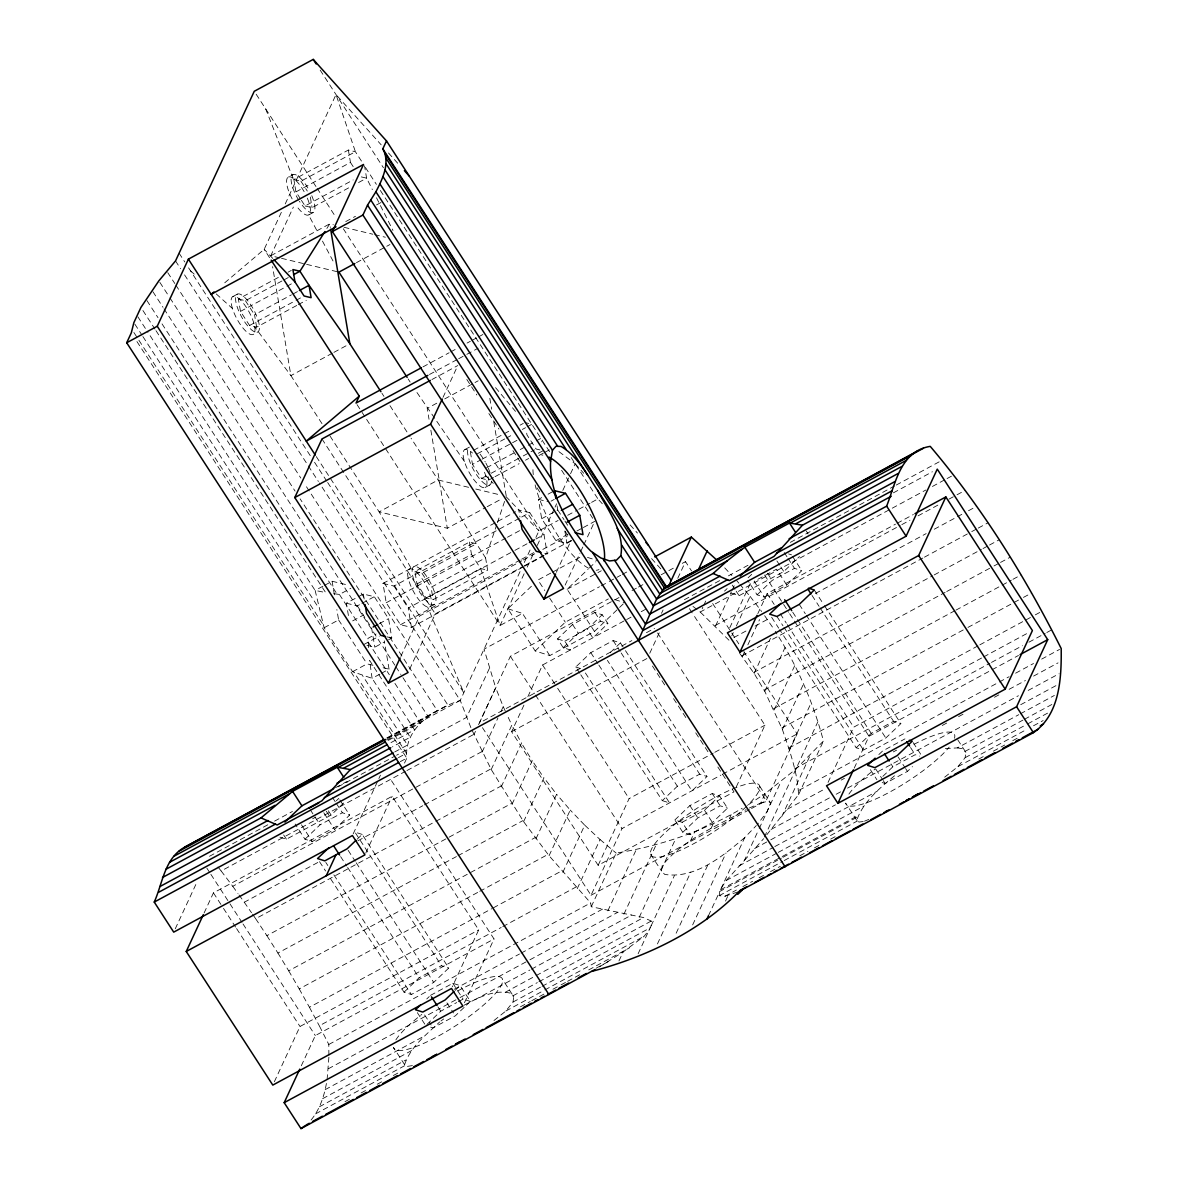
<?xml version="1.0" encoding="UTF-8"?>
<svg xmlns="http://www.w3.org/2000/svg" width="1188" height="1188" viewBox="0 0 1188 1188"><rect width="100%" height="100%" fill="white"/><g stroke="black" fill="none" stroke-linecap="round" stroke-linejoin="round"><path stroke-width="0.75" stroke-dasharray="5 3.75" d="M638.119 953.771L651.143 925.779L651.247 921.042L643.51 917.552L591.253 906.741L590.644 902.925L549.064 855.716L523.611 821.65L491.223 769.527L471.591 729.313M327.086 1079.654L328.898 1057.038M766.809 834.733L798.544 794.683C797.668 772.393 789.545 750.593 782.387 729.477L764.76 691.253L754.142 673.462L739.575 653.148M737.763 891.98L725.007 896.227L719.186 895.693L719.72 891.49L744.698 837.629L756.325 825.556M944.683 777.175L957.944 766.616L965.146 757.677L965.859 752.301L956.578 737.986M493.985 1020.522L505.836 1011.033L513.008 1002.048L513.751 996.717L502.613 979.521M744.698 837.629C722.601 856.147 695.381 879.12 664.716 874.413L661.464 870.967L662.206 865.651C683.442 838.98 717.255 826.18 746.168 809.622M311.108 1119.972C320.136 1109.028 324.532 1095.128 326.774 1081.318M759.711 786.233L770.581 802.999L766.988 811.805L757.573 824.22M863.216 821.517L858.939 822.066L856.726 820.269C863.602 800.534 881.689 786.694 897.148 773.551M412.414 1065.577L406.816 1066.482L404.618 1064.671C410.38 1046.806 426.507 1034.585 439.619 1021.977M496.822 524.457L485.58 557.811L487.659 570.195L433.145 599.658L426.106 597.965L417.003 583.902L414.924 571.532L469.423 542.055L476.462 543.748L485.58 557.811L431.066 587.288L433.145 599.658M497.401 522.705L505.687 498.128M749.346 807.989L760.721 803.088L765.072 793.673L795.96 769.022L823.447 741.03C813.305 702.227 796.91 665.117 775.259 631.348M281.348 212.325L264.167 249.332L222.319 284.853M285.254 203.905L336.011 94.565L381.185 144.832M279.744 257.9L270.775 255.747L293.377 207.054M175.275 928.778L197.074 881.823M443.02 397.356L457.009 367.226M204.113 912.963L213.439 892.871L392.144 796.272L478.705 929.877L452.272 986.812M400.891 656.296L419.572 616.037L521.74 560.825M409.652 669.156L435.298 613.899L522.601 566.706M353.192 833.857L378.111 780.189M378.883 778.511L380.442 775.155M404.499 763.082L406.801 758.137C403.861 727.457 435.001 708.776 460.246 700.43L521.19 569.141M365.726 853.192L392.144 796.272M274.354 1081.733L300 1026.491L478.705 929.877M524.279 562.473L531.244 547.475M535.892 537.466L538.981 530.798L558.108 520.463M524.116 573.774L500.118 625.467L366.112 418.621M527.205 567.107L534.169 552.108M537.258 545.441L554.291 508.761M555.063 507.098L556.608 503.757M562.8 490.421L569.765 475.423M570.537 473.76L575.185 463.766L557.38 450.475M301.307 1065.77L315.325 1035.58L494.03 938.98L389.575 777.754M473.893 734.733L475.452 731.377M478.556 724.665L495.693 687.748L484.051 649.153L599.524 586.724M619.022 597.549L510.38 656.281L479.417 722.972L631.853 640.584M556.34 572.289L571.116 540.481L545.247 554.469M482.105 752.093L497.935 717.983M500.95 711.493L503.222 706.608L495.693 687.748M565.132 585.105L579.922 553.237M580.694 551.559L583.026 546.525M583.813 544.846L593.926 523.047M491.223 769.527L511.835 725.111L507.128 715.028M717.864 767.032L733.976 791.891L598.158 865.31L511.612 731.689L523.982 705.019M527.858 696.673L542.56 664.998L625.022 620.418M501.188 786.961L521.517 743.198L511.835 725.111M511.998 804.365L532.239 760.78L521.517 743.198M523.611 821.65L543.956 777.828L532.239 760.78M535.981 838.787L556.637 794.282L543.956 777.828M464.449 1002.717L494.03 938.98M661.508 613.305L663.067 609.964M677.769 578.289L685.506 561.612L691.535 570.923M549.064 855.716L570.24 810.082L556.637 794.282M649.747 653.266L659.8 631.6M562.83 872.363L584.734 825.185L570.24 810.082M728.972 640.213L700.519 612.31L702.851 607.276M703.623 605.598L706.741 598.886M577.234 888.698L600.059 839.545L584.734 825.185M598.158 865.31L629.12 798.603L713.201 753.162M715.518 626.002L731.348 591.906M732.105 590.273L735.12 583.783M482.432 727.635L591.03 895.277L621.992 828.571L720.908 775.111M591.253 906.741L616.156 853.088C660.424 846.005 703.638 831.258 742.188 808.271M729.759 627.784L750.771 582.491M731.778 635.862L733.308 632.565M736.367 625.987L750.103 596.391L740.005 584.496M607.84 910.825L636.367 849.375M757.825 613.647L767.151 593.555L895.485 524.175M742.381 656.622L744.728 651.573M747.846 644.846L759.578 619.587M623.908 914.225L656.251 844.549M618.963 960.944L623.151 951.944L644.163 936.248L649.346 929.64M639.218 917.329L675.734 838.639M754.142 673.462L770.477 638.268M651.143 925.779L674.383 875.63M690.406 841.089L694.757 831.674M764.76 691.253L785.09 647.43M657.439 943.94L690.837 872.007M710.959 828.66L713.275 823.67M736.293 786.887L764.938 725.185L693.48 614.879M774.175 709.934L794.831 665.443M676.15 933.233L708.078 864.433M729.551 818.176L731.199 814.641M782.387 729.477L803.563 683.857M692.649 924.903L726.046 852.969M789.367 749.806L811.255 702.628M751.559 808.493L766.156 800.593L797.118 733.902L743.822 651.633M725.541 901.083L728.318 895.084M721.368 887.956L726.21 880.516L744.386 860.468L758.404 830.264M759.191 828.585L780.917 781.793M764.389 837.035L817.893 721.71M781.63 816.869L810.157 755.42M798.544 794.683L823.447 741.03M828.051 782.417L853.697 727.16L982.045 657.781M854.231 768.131L869.022 736.263L1018.487 655.464M489.308 668.577L466.542 717.433L396.584 755.226M708.434 915.77L719.72 891.49L781.348 858.182M326.863 228.452L329.744 223.864L333.338 224.725M744.386 860.468L763.617 838.698M623.24 603.92L594.46 631.437L549.792 655.583L535.194 650.965L507.87 608.776L531.407 586.263M336.338 800.771L338.847 798.366M304.989 839.218L320.032 824.828L342.367 812.755L349.658 815.072L334.615 829.447L312.281 841.535L304.989 839.218L295.159 824.041M594.46 631.437L567.121 589.248L588.06 569.23M589.367 567.983L595.901 561.731M279.937 837.154L286.427 839.218L331.096 815.057L345.352 801.44M535.194 650.965L565.28 622.2L608.36 598.915M557.528 638.892L564.835 641.208L570.522 649.999L563.231 647.683L557.528 638.892L572.571 624.517L594.921 612.429L602.212 614.745L607.9 623.537L592.857 637.926L587.169 629.135L602.212 614.745M357.172 839.203L362.192 834.407L448.752 968.027L433.709 982.402L411.36 994.49L404.069 992.173L329.596 877.204M563.231 647.683L578.274 633.308L600.608 621.22L607.9 623.537M579.789 673.24L575.749 667.017L590.792 652.643L613.142 640.57L620.433 642.871L624.457 649.094M610.409 652.464L620.433 642.871M724.517 591.075L727.13 588.565M748.098 577.799L751.87 574.19M757.098 594.817L772.141 580.427L794.49 568.354L801.781 570.671L786.738 585.045L764.404 597.119L757.098 594.817L747.787 580.427M730.991 593.124L739.099 595.693L783.783 571.532L799.479 556.519M404.069 992.173L419.112 977.783L441.461 965.71L448.752 968.027M426.744 998.96L429.254 996.569M455.123 990.391L460.142 985.609L470.389 1001.425L465.369 1006.221M426.967 1024.383L440.748 1011.196L456.712 1002.568M580.784 674.799L662.31 800.638L677.353 786.248L699.687 774.175L706.994 776.492L691.951 790.866L607.395 660.365M464.122 1007.424L455.346 1015.814L433.011 1027.887L427.175 1026.046M674.843 819.972L689.886 805.598L712.221 793.525L719.512 795.826L727.487 808.137L712.444 822.512L690.109 834.6L682.818 832.283L674.843 819.972L682.135 822.289L690.109 834.6M682.135 822.289L704.469 810.216L719.512 795.826M682.818 832.283L697.861 817.893L720.195 805.82L727.487 808.137M856.192 747.772L871.235 733.382L893.569 721.309L900.86 723.611L885.817 738L863.483 750.074L856.192 747.772L779.699 629.685M878.853 754.558L882.625 750.965L904.959 738.891M882.833 776.373L892.871 766.78L915.206 754.707L919.586 756.103M882.194 782.55L885.119 783.486L907.454 771.398L912.473 766.616M440.971 1020.982L443.673 1018.962M599.48 966.869L623.151 951.944M748.485 804.632L765.072 793.673M464.033 1005.256C478.051 997.831 494.149 989.173 510.409 993.153L513.751 996.717M292.114 198.886A21.488 7.009 61.6 0 1 288.446 177.012L292.916 174.606M300.505 198.916L295.946 191.892L293.867 179.507L348.381 150.044L355.405 151.737L362.696 162.994M293.867 179.507L300.906 181.2L355.405 151.737L336.011 94.565M295.946 191.892L350.46 162.429L348.381 150.044M301.41 200.327L305.064 205.955L353.148 179.952M305.064 205.955L312.102 207.648L350.564 186.843M358.583 182.507L366.602 178.17L364.523 165.8M311.776 195.693A21.488 7.009 61.6 0 1 313.053 212.548L308.598 214.969L318.132 232.937M270.775 255.747L329.744 223.864L330.353 227.502M345.753 221.562L355.479 216.305M376.566 204.9L383.041 201.396M232.967 296.525L237.437 294.104M296.703 305.494L256.623 327.146L249.584 325.467L240.481 311.404L238.402 299.02L278.467 277.353M288.09 272.156L291.298 270.433M238.402 299.02L245.426 300.713L282.298 280.784M283.902 279.923L288.714 277.309M240.481 311.404L285.358 287.14M286.961 286.263L291.773 283.665M256.623 327.146L254.544 314.775L291.416 294.847M293.02 293.985L297.832 291.387M356.459 262.652L385.15 247.134M386.753 246.272L389.931 244.55M249.584 325.467L294.476 301.203M296.079 300.326L302.48 296.866M298.292 304.618L306.311 300.282M216.216 293.911L232.462 308.524A21.488 7.009 61.6 0 0 253.118 334.481L257.588 332.061A21.488 7.009 61.6 0 0 248.025 301.084A21.488 7.009 61.6 0 0 236.932 306.103A21.488 7.009 61.6 0 0 257.588 332.061M332.328 353.222L290.897 375.616L254.692 326.878M333.917 352.361L348.262 344.609M422.987 366.884L449.109 352.762M450.727 351.886L457.261 348.351M467.062 343.065L470.329 341.298M471.963 340.407L476.848 337.763M478.482 336.887L483.382 334.229M429.492 374.487L457.068 359.593M458.687 358.717L465.176 355.212M466.795 354.336L478.14 348.203M431.927 379.536L457.796 365.548M436.753 403.207L427.19 408.375L429.031 419.275M444.728 398.901L473.418 383.382M475.007 382.521L478.2 380.799M464.968 449.51L469.438 447.104A21.488 7.009 61.6 0 0 475.928 473.789A21.488 7.009 61.6 0 0 491.446 481.066M473.611 450.282L510.484 430.353M520.092 425.156L523.299 423.418M477.442 453.712L504.692 438.966M506.296 438.105L512.696 434.645M522.319 429.447L525.527 427.71M527.13 426.834L531.942 424.235L524.903 422.557M493.436 477.546L488.624 480.145L481.586 478.452L472.482 464.389L480.487 460.053M482.09 459.192L510.944 443.584M512.548 442.723L517.359 440.124M486.545 467.775L513.795 453.044M520.21 449.569L526.626 446.109M528.229 445.233L534.645 441.773M536.248 440.911L541.045 438.313L541.639 441.847M481.586 478.452L489.605 474.116M491.208 473.255L521.666 456.786M523.269 455.925L534.496 449.851M495.04 476.67L519.082 463.676M525.497 460.216L528.705 458.479M538.312 453.281L543.124 450.683L536.085 448.99L526.982 434.927L526.091 429.625M543.302 453.148L538.535 455.732A64.479 21.042 61.6 0 1 542.871 455.123M544.891 452.301L549.658 449.717M485.12 487.466L489.59 485.06M322.854 586.263L315.132 590.436L324.131 627.739L352.598 671.695L372.082 678.333L410.231 737.228L392.426 746.851M324.383 585.417L332.105 581.259L348.203 585.12M330.012 436.011L379.15 511.88L447.312 528.244L485.565 507.573M487.154 506.712L501.499 498.96M333.828 593.688L339.426 594.46L350.831 588.298M348.411 615.533L346.347 603.222L363.32 594.045L374.309 596.688L388.55 618.666L391.788 638.001L385.625 641.342M523.002 567.062L411.449 627.383L400.46 624.74L386.219 602.761L382.981 583.427L496.153 522.245M497.772 521.369L515.562 511.761M571.74 540.718L566.914 543.332L555.925 540.689L541.683 518.711L538.446 499.376L541.669 497.638M548.099 494.163L552.925 491.55M346.347 603.222L357.336 605.865L360.424 604.202M361.969 603.37L374.309 596.688M382.981 583.427L393.971 586.07L520.077 517.894M521.695 517.018L529.789 512.652L544.015 534.63L547.267 553.964L544.119 553.207M551.054 501.158L554.261 499.406M414.924 571.532L421.963 573.21L476.462 543.748L438.12 479.997L411.048 438.194M324.131 627.739L338.595 619.928L336.857 609.563M417.003 583.902L471.502 554.44L469.423 542.055M352.673 620.893L363.483 615.057M386.219 602.761L505.865 538.075M507.484 537.214L522.037 529.343M541.683 518.711L557.766 510.023L556.593 502.984M567.671 515.295L577.234 510.127M578.823 509.266L589.991 503.222M591.579 502.361L597.95 498.915L602.836 504.351M426.106 597.965L480.62 568.503L487.659 570.195M379.284 623.67L388.55 618.666M411.449 627.383L408.212 608.048L513.305 551.232M514.909 550.356L527.843 543.361M535.937 538.996L544.015 534.63M368.622 647.623L367.894 638.416L376.047 634.006M429.64 606.979A21.488 7.009 61.6 0 0 420.077 576.002A21.488 7.009 61.6 0 0 408.984 581.021A21.488 7.009 61.6 0 0 429.64 606.979L434.11 604.573A21.488 7.009 61.6 0 0 424.547 573.596A21.488 7.009 61.6 0 0 413.454 578.615A21.488 7.009 61.6 0 0 434.11 604.573M363.825 644.535L379.254 636.189M400.46 624.74L520.106 560.053M521.725 559.177L536.263 551.321M555.925 540.689L570.403 532.863M523.359 559.949L534.704 553.801M542.812 549.42L567.136 536.278M576.863 531.021L581.734 528.393M583.353 527.517L594.713 521.369M524.22 565.83L543.629 555.345M366.958 645.292L374.814 647.178L384.08 642.173M524.621 566.201L544.03 555.702M352.598 671.695L367.062 663.869L372.958 665.295M550.712 573.106L537.956 580.011L544.787 590.555M552.316 572.245L581.036 556.726M379.789 674.16L372.082 678.333L369.631 660.469L414.567 729.848L388.921 743.718M381.333 673.329L389.055 669.156L384.303 640.852M549.792 655.583L522.453 613.394L500.118 625.467L480.62 568.503L471.502 554.44M567.121 589.248L601.277 570.789M601.158 585.847L607.662 582.328M609.281 581.452L620.671 575.304M622.289 574.413L628.808 570.908M632.001 590.54L636.857 587.912M638.476 587.035L644.965 583.531M661.181 574.754L674.16 567.745M682.268 563.364L685.506 561.612M564.835 641.208L587.169 629.135M386.783 737.926L437.288 710.632L300.104 498.841M387.823 737.793L448.01 705.256L304.856 484.273M387.436 738.535L428.126 716.527L401.915 676.076M386.902 740.079L460.246 700.43L319.394 482.996M388.328 740.362L420.552 722.943L394.371 682.536M626.64 619.542L631.496 616.928M641.193 611.686L647.653 608.182M394.698 751.974L407.529 745.054L362.578 675.66M335.432 787.718L346.599 781.674L349.643 782.64M209.489 856.281L268.057 824.65M274.562 821.131L292.456 811.463M338.016 786.857L394.951 756.103M684.422 599.673L721.903 579.402M728.422 575.868L747.98 565.295M790.347 542.367L894.638 485.922M896.272 485.046L941.891 460.365M398.411 757.632L406.459 753.281L354.098 672.453M893.391 492.842L932.387 471.755M400.282 761.657L406.801 758.137L136.338 340.629M646.435 632.684L654.543 628.304M312.637 818.784L315.83 817.062M217.968 866.973L221.146 870.967L405.316 771.413M406.949 770.537L473.76 734.407M693.005 606.415L700.163 612.028L925.942 489.976M932.432 486.456L945.425 479.432M947.059 478.556L953.548 475.051M511.612 731.689L647.415 658.271M897.118 523.299L913.364 514.508M221.146 870.967L232.759 886.307L481.897 751.618M715.072 625.571L900.207 525.497M901.826 524.621L909.949 520.225M918.057 515.844L940.792 503.549M948.915 499.153L955.419 495.648M957.038 494.772L965.161 490.377M239.04 894.995L244.268 902.241L320.537 861.003M357.855 840.837L422.765 805.746M424.383 804.87L490.911 768.903M733.857 637.57L746.896 630.531M755.048 626.121L769.705 618.191M815.339 593.525L926.15 533.62M934.303 529.209L962.013 514.241M968.532 510.721L976.67 506.311M252.554 914.211L255.658 918.71L434.229 822.185M435.848 821.309L500.772 786.204M741.817 655.91L922.838 558.048M924.472 557.157L970.121 532.476M971.754 531.6L976.655 528.957M978.288 528.066L988.06 522.779M255.658 918.71L266.884 935.669L511.464 803.459M753.563 672.586L932.565 575.809M934.199 574.933L981.392 549.42M983.025 548.544L987.896 545.901M989.53 545.025L999.301 539.738M266.884 935.669L277.918 953.058L456.415 856.578M458.033 855.687L522.943 820.611M764.151 690.213L945.113 592.381M946.747 591.505L992.381 566.825M994.014 565.948L998.915 563.305M1000.534 562.429L1010.32 557.142M277.918 953.058L288.699 970.834L535.164 837.599M773.581 708.716L954.35 610.988M955.969 610.112L1011.344 580.19M1012.963 579.299L1021.116 574.903M714.805 752.286L764.938 725.185M288.699 970.834L299.228 988.921L478.14 892.188M479.774 891.312L548.084 854.38M781.808 728.036L966.319 628.289M967.953 627.413L1021.829 598.277M1023.462 597.401L1031.63 592.99M722.527 774.22L797.118 733.902M299.228 988.921L309.429 1007.261L491.698 908.731M493.317 907.855L561.672 870.908M788.817 748.113L978.17 645.752M979.803 644.861L1033.679 615.74M1035.312 614.864L1041.831 611.33M983.664 656.905L1027.531 633.189M328.883 1055.241L328.794 1044.475L319.305 1025.793L501.173 927.472M502.791 926.595L575.868 887.094M794.564 768.874L989.856 663.305M991.49 662.414L1022.408 645.708M1028.927 642.188L1045.202 633.382M1046.821 632.506L1051.707 629.863M591.03 895.277L749.94 809.37M328.794 1044.475L590.644 902.925M799.064 790.258L997.697 682.862M999.331 681.986L1009.102 676.715M1015.606 673.18L1033.515 663.513M1041.668 659.102L1059.577 649.42M430.502 995.366L452.836 983.293L460.142 985.609M454.321 989.233L519.483 954.009M521.101 953.132L602.554 909.102M787.377 809.191L824.873 788.921M841.178 780.1L844.445 778.333M893.361 751.9L896.613 750.133M942.277 725.452L947.163 722.809M958.582 716.631L963.468 713.988M994.445 697.252L999.346 694.609M1009.132 689.307L1025.437 680.501M1033.59 676.091L1058.048 662.874M328.334 1068.769L458.39 998.469M460.023 997.578L528.304 960.676M529.922 959.8L617.715 912.339M771.071 829.432L829.655 797.772M836.159 794.252L841.045 791.609M847.549 788.09L1018.428 695.723M1028.184 690.436L1059.102 673.73M458.301 1001.707L463.097 999.123L470.389 1001.425M474.873 999.761L529.848 970.047M531.467 969.17L631.719 914.983M754.603 848.544L769.156 840.688M770.774 839.812L835.446 804.84M1020.715 704.692L1057.884 684.6M325.185 1089.634L425.185 1035.58M505.227 992.307L534.511 976.477M536.13 975.6L643.51 917.552M739.025 865.918L773.18 847.46M774.814 846.569L877.293 791.178M945.351 748.589L957.335 747.905L1018.784 714.686M1020.403 713.81L1054.365 695.455M512.889 995.841L537.303 982.639M538.936 981.763L651.247 921.042M322.631 1098.677L412.414 1050.147M726.21 880.516L776.655 853.251M778.274 852.36L864.522 805.746M957.335 747.905L962.532 748.752L964.998 751.425L1022.883 720.136M1024.487 719.275L1051.825 704.499M319.423 1106.771L405.806 1060.038M513.008 1002.048L540.466 987.198M542.084 986.322L650.282 927.783M720.596 889.782L857.914 815.607M965.146 757.677L1026.15 724.725M1027.754 723.848L1048.618 712.577M782.966 857.305L857.558 816.973M315.577 1113.869L405.36 1065.339M505.836 1011.033L543.272 990.807M544.891 989.916L644.163 936.248M719.186 895.693L782.64 861.389M784.258 860.513L857.469 820.938M957.944 766.616L1027.085 729.239M1033.515 725.764L1043.168 720.552M344.98 1101.662L351.425 1098.172M361.107 1092.945L367.552 1089.455M377.235 1084.228L382.076 1081.615M393.362 1075.511L399.807 1072.022M520.418 1006.815L530.175 1001.543M531.808 1000.667L544.817 993.628M552.94 989.233L559.444 985.713M561.078 984.837L565.948 982.209M567.582 981.318L582.224 973.403M588.728 969.898L629.388 947.92M725.007 896.227L736.382 890.064M742.886 886.56L752.643 881.273M759.147 877.769L764.033 875.125M770.537 871.606L780.293 866.334M799.806 855.791L807.929 851.395M814.433 847.876L820.938 844.356M830.694 839.084L837.198 835.58M978.838 759.013L983.679 756.385M993.391 751.143L1004.706 745.024M1012.785 740.644L1019.259 737.154M596.094 968.22L610.647 960.35M760.721 803.088L768.309 801.083L770.581 802.999M864.522 821.16L868.829 819.408M361.315 176.908L366.602 178.17L372.364 189.605M344.104 227.309L372.794 234.214M374.591 234.645L385.343 237.229M281.541 258.331L304.856 263.929M306.653 264.36L338.936 272.126M538.446 499.376L547.876 501.648M468.621 487.318L438.12 479.997L379.15 511.88L411.494 568.918M475.794 489.04L499.109 494.654M529.789 512.652L518.785 510.008L519.973 517.032M387.08 636.872L391.788 638.001M383.16 667.745L389.055 669.156M788.609 553.92L791.535 554.841M587.481 557.395L597.208 560.469M614.82 599.584L624.546 602.672M507.87 608.776L522.453 613.394M575.749 667.017L583.056 669.334M662.31 800.638L669.601 802.954L585.06 672.438M362.192 834.407L354.9 832.105L441.461 965.71M600.059 839.545L616.156 853.088M190.496 270.775L195.901 275.646M964.998 751.425L965.859 752.301M485.625 475.467L493.258 483.382M505.954 496.554L538.981 530.798L341.298 225.631M272.795 258.464L264.167 249.332L270.181 258.598M724.71 567.864L731.853 575.467M388.506 152.985L398.277 163.87M575.185 463.766L583.724 473.269M630.115 524.903L637.451 533.056M651.573 558.598L661.389 569.527M736.634 580.531L738.877 583.174M495.559 387.659L515.518 411.39M750.103 596.391L761.642 611.478M232.759 886.307L237.986 893.554M464.463 461.508L416.156 391.342M244.268 902.241L251.514 912.726M764.641 615.696L774.368 629.892M806.266 531.051L808.167 533.976M792.455 556.281L801.781 570.671M814.3 590.005L823.358 603.979M824.368 605.538L900.86 723.611M913.186 742.634L922.497 757.023M784.229 552.539L787.035 556.845M787.956 558.286L794.49 568.354M812.043 595.455L819.081 606.34M820.091 607.885L893.569 721.309M910.543 747.519L915.206 754.707M776.922 560.959L779.863 565.488M780.843 567.003L783.783 571.532M786.738 585.045L776.477 569.23L754.142 581.303L764.404 597.119M799.257 604.38L805.301 613.706M806.31 615.265L885.817 738M898.143 757.023L904.662 767.092M905.598 768.532L907.454 771.398M767.493 573.24L772.141 580.427M792.723 612.191L871.235 733.382M891 763.914L892.871 766.78M764.582 575.037L782.654 602.94M783.664 604.484L788.684 612.236M789.693 613.78L869.022 736.263M767.151 593.555L774.19 604.425M780.234 613.751L786.263 623.061M787.273 624.621L853.697 727.16M776.922 616.468L782.966 625.779M783.976 627.338L863.483 750.074M875.794 769.096L882.328 779.165M883.248 780.605L885.119 783.486M771.636 617.255L778.689 628.14M870.373 769.661L876.893 779.729M732.254 585.105L735.194 589.634M736.159 591.149L739.099 595.693M856.726 820.269L845.604 803.073A64.479 14.405 -32.9 0 0 889.426 792.233A64.479 14.405 -32.9 0 0 949.167 747.089M712.652 603.519L730.754 631.467M731.763 633.011L738.802 643.881M689.441 608.672L692.47 613.335M320.166 70.107L383.442 167.775M571.146 457.529L597.95 498.915M365.488 167.538L376.388 184.363M380.353 190.466L549.584 451.707M561.612 470.285L592.693 518.28M657.558 632.966L766.156 800.593M350.46 162.429L353.192 166.647M557.766 510.023L564.003 519.631M564.894 521.012L568.443 526.507M466.825 379.477L476.848 394.965M488.877 413.543L498.915 429.017M512.949 450.698L519.973 461.538M537.021 487.852L541.03 494.045M565.102 531.199L569.111 537.392M652.45 666.037L665.532 686.233M673.581 698.663L687.674 720.418M695.723 732.848L708.805 753.044M625.467 650.638L706.994 776.492M594.921 612.429L600.608 621.22M613.142 640.57L620.181 651.44M621.19 652.999L699.687 774.175M712.221 793.525L720.195 805.82M256.163 94.208L316.082 186.709M317.092 188.268L335.239 216.29M300.906 181.2L307.291 191.045M704.469 810.216L712.444 822.512M572.571 624.517L578.274 633.308M590.792 652.643L597.846 663.513M598.856 665.072L677.353 786.248M689.886 805.598L697.861 817.893M408.137 378.957L410.142 382.046M549.658 598.084L565.28 622.2M381.957 393.287L383.962 396.391M389.976 405.672L410.038 436.649M542.56 664.998L556.652 686.753M557.662 688.298L629.12 798.603M650.593 854.187L661.464 870.967M357.053 404.633L361.078 410.855M362.088 412.399L365.117 417.077M510.38 656.281L534.511 693.54M535.521 695.084L621.992 828.571M245.426 300.713L254.544 314.775M421.963 573.21L431.066 587.288M321.978 423.626L290.897 375.616L272.601 266.647M321.978 438.966L435.298 613.899M316.29 456.593L419.572 616.037M179.106 253.193L184.793 261.984M188.595 267.849L310.514 456.058M314.553 462.281L326.655 480.977M327.665 482.521L463.825 692.723L427.65 607.083M393.971 586.07L408.212 608.048M175.527 260.914L180.546 268.681M184.571 274.888L307.321 464.36M308.331 465.919L318.384 481.452M167.746 272.631L174.814 283.516M175.809 285.075L300.816 478.051M159.875 282.388L168.963 296.406M169.973 297.965L295.055 491.06M357.336 605.865L371.577 627.843L374.814 647.178M152.94 291.728L163.008 307.276M164.018 308.835L394.861 665.176M395.871 666.735L400.905 674.517M339.426 594.46L367.894 638.416M146.941 300.594L158.004 317.671M162.043 323.893L337.11 594.149M368.176 642.114L389.337 674.754M142.931 310.528L154.975 329.121M155.984 330.665L325.631 592.56L315.132 590.436L148.975 333.947M338.595 619.928L367.062 663.869M137.897 316.84L147.965 332.388M134.868 324.161L141.907 335.016M142.902 336.56L318.577 607.751M133.873 332.477L137.897 338.699M138.892 340.243L323.032 624.487M339.827 799.88L349.658 815.072M332.536 797.579L335.491 802.138M336.471 803.652L342.367 812.755M452.836 983.293L463.097 999.123M328.334 810.795L331.096 815.057M326.284 811.211L331.2 818.799M323.804 812.755L334.615 829.447M348.158 850.341L355.197 861.226M356.207 862.77L433.709 982.402M446.955 1002.865L453.474 1012.933M310.202 809.652L320.032 824.828M340.614 856.607L346.644 865.933M347.653 867.478L419.112 977.783M437.956 1006.875L440.748 1011.196M301.47 824.828L312.281 841.535M325.824 862.429L327.829 865.532M333.873 874.858L411.36 994.49M424.621 1014.938L431.14 1025.006M319.527 861.671L325.571 870.982M417.33 1012.636L424.784 1024.145M283.65 834.941L286.427 839.218M404.618 1064.671L393.48 1047.474A64.479 14.405 -32.9 0 0 447.846 1030.62A64.479 14.405 -32.9 0 0 502.583 981.852A64.479 14.405 -32.9 0 0 455.672 992.084M206.861 868.146L209.875 872.809M210.885 874.353L228.957 902.256M229.967 903.816L242.01 922.408M243.02 923.967L315.325 1035.58M213.439 892.871L222.498 906.86M223.507 908.404L235.58 927.056M236.59 928.6L300 1026.491M309.429 1007.261L319.305 1025.793M322.468 241.09L333.724 262.325M376.492 197.772L392.961 230.442M503.222 706.608L506.355 713.349M470.879 727.62L460.246 700.43M265.652 108.865L292.991 178.111M564.849 531.021L566.914 543.332M489.827 398.292L491.654 409.192M493.792 421.903L506.281 496.376M488.03 476.611L488.624 480.145M470.403 452.019L472.482 464.389M430.858 430.175L447.312 528.244M310.32 197.03L312.102 207.648M363.32 594.045L364.211 599.316M332.105 581.259L334.452 595.203M913.988 744.327A64.479 14.405 -32.9 0 1 954.499 738.208M848.9 794.104A64.479 14.405 -32.9 0 1 875.333 768.933M395.856 1039.916A64.479 14.405 -32.9 0 1 421.799 1014.418M598.99 569.587A64.479 21.042 61.6 0 1 596.228 570.24M588.55 568.206A64.479 21.042 61.6 0 1 535.12 484.897M533.264 474.651A64.479 21.042 61.6 0 1 532.981 467.701M746.213 806.682A64.479 14.405 -32.9 0 1 653.578 856.934A64.479 14.405 -32.9 0 1 714.552 797.801A64.479 14.405 -32.9 0 1 747.519 805.405M307.306 198.099A21.488 7.009 61.6 0 1 308.865 214.82A21.488 7.009 61.6 0 1 295.946 205.197M288.446 177.012A21.488 7.009 61.6 0 1 304.915 193.095M484.511 472.26A21.488 7.009 61.6 0 1 480.873 486.575A21.488 7.009 61.6 0 1 463.884 459.489A21.488 7.009 61.6 0 1 472.453 453.029M232.462 308.524A21.488 7.009 61.6 0 1 243.555 303.504A21.488 7.009 61.6 0 1 253.118 334.481M313.053 212.548A21.488 7.009 61.6 0 1 299.406 201.292M298.678 200.119A21.488 7.009 61.6 0 1 292.337 174.978A21.488 7.009 61.6 0 1 309.385 190.674M480.026 454.083A21.488 7.009 61.6 0 1 485.253 461.954M485.922 463.186A21.488 7.009 61.6 0 1 487.57 466.528M488.313 468.191A21.488 7.009 61.6 0 1 490.095 473.062"/><path stroke-width="1.5" d="M550.593 461.449C549.851 474.057 552.969 486.605 556.845 498.5A64.479 21.042 61.6 0 0 591.015 551.247L600.801 557.944L609.563 560.944L616.468 560.142L620.804 555.746C624.947 531.882 607.855 510.424 597.623 490.377C587.035 474.784 577.769 456.385 561.122 446.45L556.014 446.287L552.465 450.252L550.593 461.449L375.898 191.773C382.506 179.061 390.555 162.815 382.818 148.856L386.486 140.927L313.231 59.4L254.262 91.283L175.527 260.914L158.865 280.828L140.927 307.425L133.873 322.616L131.304 332.848L126.7 342.753L548.945 994.564M594.921 969.557L300.995 1128.6L284.184 1102.672L462.889 1006.058L451.499 988.475L272.795 1085.09L186.249 951.469L364.939 854.87L352.42 835.535L173.715 932.135L154.247 902.078C162.771 883.144 164.404 858.389 184.749 847.148L383.531 739.693M154.247 902.078L886.649 506.147C895.618 483.145 900.474 451.188 930.234 446.361C982.298 507.811 1025.185 576.626 1061.196 648.544C1061.523 677.813 1060.052 714.404 1033.397 732.669L739.174 891.342C700.192 931.288 645.782 957.246 591.876 971.353M126.7 342.753L157.247 326.24L188.387 259.147L363.513 164.479L332.373 231.556L563.572 588.461L543.911 599.079L430.591 424.146L442.248 399.034M332.373 231.556L362.919 215.043L367.523 205.138L375.898 191.773M157.247 326.24L388.446 683.13L408.093 672.497L294.773 497.564L321.978 438.966L430.308 380.412M271.176 260.157L359.266 396.139L356.044 403.074L421.354 367.775M186.249 951.469L203.341 914.641M388.446 683.13L400.118 657.974M326.255 875.779L335.981 854.825M284.184 1102.672L299.762 1069.126M543.911 599.079L555.568 573.967M638.431 640.332L656.608 599.019L664.359 587.882L917.166 451.217M668.28 586.783L691.342 537.095L717.285 560.498M914.983 513.632L945.841 496.94L1032.402 630.561L1005.197 689.159L826.506 785.758L837.896 803.34L1016.586 706.741L1047.727 639.664L937.258 469.126L906.117 536.204L727.412 632.803L739.946 652.153L757.038 615.31M739.946 652.153L918.651 555.539L945.841 496.94M837.896 803.34L853.459 769.809M706.934 919.007L708.434 915.77M698.099 570.374L707.202 550.846M324.948 231.512L299.94 271.25L293.525 274.71M390.807 747.727L350.356 769.586L321.874 800.831L277.205 824.977L261.018 817.893L165.681 869.423M898.083 473.507L802.479 525.185L773.982 556.43L729.313 580.576L713.127 573.492L653.266 605.85L620.804 555.746M284.912 822.081L301.915 805.82L333.828 788.58M328.794 847.772L317.523 858.553L324.814 860.869L347.148 848.796L355.925 840.406M740.213 576.061L754.603 562.295L781.719 547.638M780.917 603.37L769.631 614.151L776.922 616.468L799.257 604.38L814.3 590.005L808.464 588.149M420.478 1004.959L415.458 1009.755L422.75 1012.057L445.099 999.984L453.875 991.594M875.096 758.152L867.582 765.354L874.873 767.656L897.207 755.583L912.25 741.193L909.325 740.273M737.793 894.326L742.233 890.064M261.018 817.893L292.575 791.386L337.244 767.24L350.356 769.586M713.127 573.492L727.13 560.885L744.817 547.193L789.485 523.032L802.479 525.185M213.959 291.951L211.167 294.312L336.026 226.819M359.266 396.139L306.266 441.119L427.873 375.378M300.995 1128.6L304.767 1125.927M918.057 793.792L912.265 797.207L920.462 792.886M460.142 1041.609L455.39 1044.267L465.117 1039.025M909.087 798.975L905.909 800.742L909.147 798.989M445.708 1049.583L452.183 1046.034M899.435 804.291L904.291 801.633M299.435 290.511L309.043 285.313L349.866 343.748L380.947 391.743M354.87 263.513L338.936 272.126L407.142 377.413M294.773 497.564L430.591 424.146M555.865 498.544L565.518 493.332L579.759 515.31L582.996 534.645L575.155 532.744M561.375 510.394L572.646 504.321M373.121 627.012L377.739 624.502M529.462 542.485L534.318 539.872M566.899 522.26L579.759 515.31M654.751 556.875L691.342 537.095M384.57 739.545L184.749 847.148M385.937 158.093L664.359 587.882L923.418 448.262M179.076 851.172L385.803 739.411M911.478 455.242L662.162 590.02L597.623 490.377M173.997 856.236L289.62 793.718M338.387 767.359L385.105 742.114M741.743 549.316L659.578 593.733L617.181 528.289M790.495 522.958L906.399 460.305M169.528 862.325L275.022 805.301M344.045 767.983L387.318 744.579M727.13 560.885L656.608 599.019L621.68 545.099M796.153 523.581L901.93 466.394M162.474 877.516L267.968 820.492M336.991 783.174L393.094 752.85M720.077 576.076L649.554 614.211L614.627 560.291M789.099 538.773L894.876 481.586M159.92 886.56L275.542 824.056M324.309 797.697L396.807 758.508M727.65 579.655L645.5 624.071L603.103 558.627M776.417 553.296L892.322 490.644M309.207 808.137L318.785 802.954M158.85 892.173L398.648 762.533M891.252 496.242L643.02 630.427L592.545 552.509M1020.106 654.588L1047.727 639.664M1040.287 725.794L1043.51 724.041M306.029 1125.036L309.296 1123.269M312.563 1121.502L322.349 1116.2M325.616 1114.448L353.371 1099.435M356.638 1097.667L366.439 1092.381M369.706 1090.614L379.492 1085.312M382.759 1083.545L397.46 1075.615M400.727 1073.848L410.513 1068.547M413.78 1066.779L423.581 1061.493M426.848 1059.726L436.635 1054.424M473.21 1034.659L482.907 1029.417M486.144 1027.665L513.632 1012.8M516.869 1011.062L520.106 1009.31M523.329 1007.558L531.422 1003.192M534.659 1001.439L537.882 999.687M541.119 997.95L544.356 996.197M547.594 994.445L555.672 990.079M558.909 988.327L568.606 983.085M578.318 977.843L586.397 973.462M740.005 890.436L746.465 886.931M754.558 882.565L764.255 877.323M767.493 875.571L770.73 873.819M773.952 872.081L777.19 870.329M780.427 868.577L788.52 864.211M791.743 862.458L801.455 857.216M809.533 852.85L819.23 847.593M822.467 845.856L832.179 840.614M835.402 838.862L849.955 830.991M853.192 829.239L862.889 823.997M870.982 819.631L880.679 814.389M883.917 812.637L887.154 810.884M923.7 791.134L933.382 785.892M943.079 780.65L951.172 776.284M954.395 774.531L964.092 769.289M967.329 767.552L981.867 759.681M985.104 757.929L994.802 752.687M1002.88 748.321L1012.577 743.079M1015.799 741.342L1019.037 739.589M1022.274 737.837L1038.431 729.105M885.981 811.434L888.921 809.904M432.402 1056.607L436.798 1054.305M565.518 493.332L554.529 490.689L555.702 497.713M540.986 552.45L536.263 551.321L522.037 529.343L520.552 520.552M385.506 636.486L380.799 635.357L366.557 613.379L365.087 604.603M274.027 259.771L294.98 281.927L304.083 296.005L311.122 297.683L309.043 285.313L299.94 271.25L292.901 269.557L294.98 281.927M404.38 170.656L409.266 176.091M645.99 542.574L648.44 545.292M886.649 506.147L906.117 536.204M918.651 555.539L1005.197 689.159M1016.586 706.741L1033.397 732.669M789.485 523.032L795.366 532.105M808.018 589.248L811.033 593.911M906.815 741.772L909.622 746.079M784.674 599.777L791.713 610.647M884.481 753.845L889.144 761.033M744.817 547.193L754.603 562.295M386.486 140.927L671.22 580.457M382.818 148.856L666.527 586.813M384.882 153.148L666.156 587.332M385.966 163.647L587.718 475.096M384.971 169.825L566.171 449.539M313.231 59.4L316.201 63.989M382.952 176.581L557.647 446.257M379.922 183.902L552.465 450.252M370.879 200.163L552.078 479.878M367.523 205.138L555.91 495.96M362.919 215.043L785.164 866.854M188.387 259.147L315.28 455.049M337.244 767.24L343.792 777.338M333.561 845.722L339.605 855.048M431.437 996.806L437.021 1005.434M292.575 791.386L301.915 805.82M330.665 229.314L349.866 343.748M548.975 457.113A64.479 21.042 61.6 0 1 587.986 503.964A64.479 21.042 61.6 0 1 604.187 561.137"/></g></svg>
